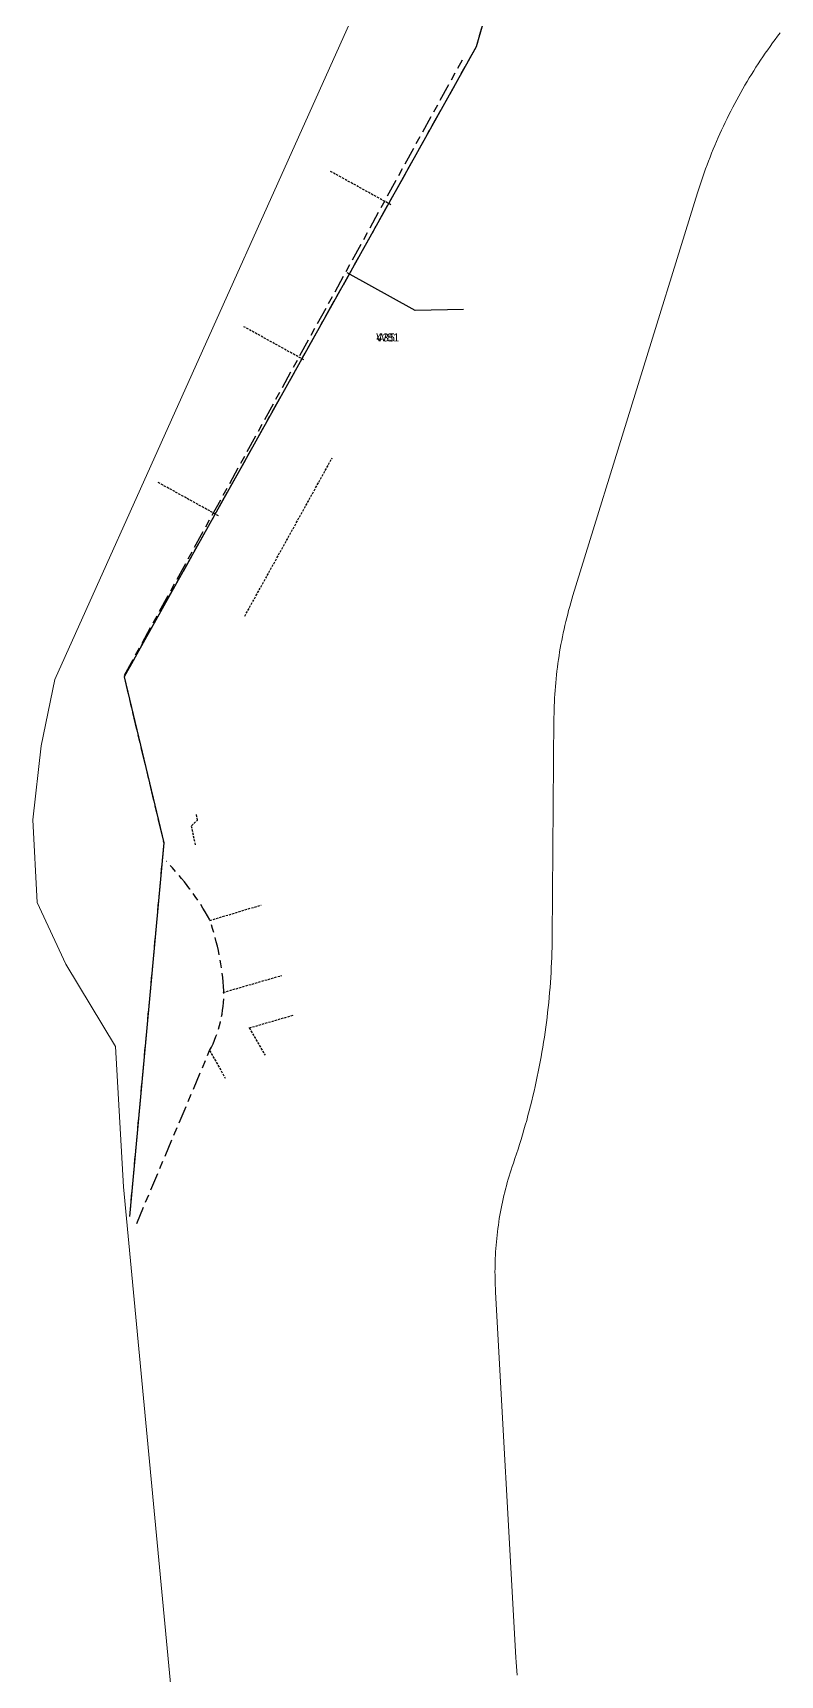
# Model space of a CAD drawing. Header units: metres. Extents: x -1 to 308408, y -2 to 6256973.
# Drawn here: x 306833.2 to 307001.3, y 6255116.7 to 6255486.2 of the extents above; entities that cross this region are included whole.
import ezdxf

# ---------------------------------------------------------------- set-up
doc = ezdxf.new("R2010")
doc.units = ezdxf.units.M
doc.linetypes.add('Cable Exist UG', pattern=[8.2, 4, -1.2, 1.8, -1.2])
doc.linetypes.add('DASHED', pattern=[0.75, 0.5, -0.25])
for name, color, linetype in [('_User DUCT CONFIGS', 7, 'Continuous'), ('Mains_HV_EXT', 7, 'Continuous'), ('Mains_TR_EXT', 7, 'Continuous'), ('Trench_SP_EXT', 7, 'Continuous')]:
    doc.layers.add(name, color=color, linetype=linetype)
doc.layers.add('Cadastre Land Parcels_SP_EXT', color=9, linetype='Continuous', lineweight=5)
doc.layers.add('UNKNOWN_FEATURES', color=1, linetype='DASHED', plot=False)
doc.styles.get("Standard").update_dxf_attribs({"font": 'arial.ttf'})
doc.linetypes.add('Cable P UG', pattern='A,6,-0.5,["P",Standard,S=1.7,R=0,X=0.5,Y=-1],-2.9', length=9.4)

msp = doc.modelspace()

# ---------------------------------------------------------------- linework, layer by layer
at = {"layer": '_User DUCT CONFIGS', "linetype": 'Continuous'}
msp.add_lwpolyline([(306930.04, 6255423.93), (306919.22, 6255423.72), (306903.9, 6255432.19)], dxfattribs=at)
at = {"layer": 'Cadastre Land Parcels_SP_EXT', "linetype": 'Continuous'}
for points in [[(306865.68, 6255098.92), (306853.57, 6255226.49), (306851.73, 6255258.09), (306840.61, 6255276.6), (306834.16, 6255290.52), (306833.17, 6255309.12), (306835.01, 6255325.74), (306838.15, 6255340.67), (306923.82, 6255531.57)], [(306923.82, 6255531.57), (306838.15, 6255340.67), (306835.01, 6255325.74), (306833.17, 6255309.12), (306834.16, 6255290.52), (306840.61, 6255276.6), (306851.73, 6255258.09), (306853.57, 6255226.49), (306865.68, 6255098.92)], [(307001.32, 6255486.17), (307000.75, 6255485.42), (307000.18, 6255484.66), (306999.62, 6255483.89), (306999.07, 6255483.12), (306998.52, 6255482.35), (306997.98, 6255481.57), (306997.45, 6255480.79), (306996.92, 6255480), (306996.4, 6255479.21), (306995.88, 6255478.42), (306995.38, 6255477.62), (306994.87, 6255476.82), (306994.38, 6255476.01), (306993.89, 6255475.2), (306993.41, 6255474.38), (306992.93, 6255473.56), (306992.46, 6255472.74), (306992, 6255471.91), (306991.55, 6255471.08), (306991.1, 6255470.25), (306990.66, 6255469.41), (306990.22, 6255468.57), (306989.8, 6255467.72), (306989.38, 6255466.87), (306988.96, 6255466.02), (306988.55, 6255465.16), (306988.16, 6255464.3), (306987.76, 6255463.44), (306987.38, 6255462.58), (306987, 6255461.71), (306986.63, 6255460.84), (306986.26, 6255459.96), (306985.91, 6255459.09), (306985.56, 6255458.2), (306985.22, 6255457.32), (306984.88, 6255456.44), (306984.55, 6255455.55), (306984.23, 6255454.66), (306983.92, 6255453.76), (306983.61, 6255452.86), (306983.31, 6255451.97), (306983.02, 6255451.06), (306982.74, 6255450.16), (306954.7, 6255359.58), (306954.45, 6255358.75), (306954.2, 6255357.91), (306953.96, 6255357.07), (306953.73, 6255356.23), (306953.51, 6255355.39), (306953.29, 6255354.55), (306953.08, 6255353.7), (306952.88, 6255352.85), (306952.69, 6255352), (306952.5, 6255351.15), (306952.33, 6255350.29), (306952.16, 6255349.44), (306952, 6255348.58), (306951.84, 6255347.73), (306951.7, 6255346.87), (306951.56, 6255346.01), (306951.43, 6255345.14), (306951.31, 6255344.28), (306951.2, 6255343.42), (306951.09, 6255342.55), (306950.99, 6255341.69), (306950.9, 6255340.82), (306950.82, 6255339.95), (306950.74, 6255339.08), (306950.68, 6255338.21), (306950.62, 6255337.34), (306950.57, 6255336.47), (306950.52, 6255335.6), (306950.49, 6255334.73), (306950.46, 6255333.86), (306950.44, 6255332.99), (306950.43, 6255332.12), (306950.03, 6255282.61), (306950.02, 6255281.49), (306950, 6255280.36), (306949.97, 6255279.24), (306949.93, 6255278.11), (306949.88, 6255276.99), (306949.83, 6255275.86), (306949.77, 6255274.74), (306949.7, 6255273.61), (306949.63, 6255272.49), (306949.54, 6255271.37), (306949.45, 6255270.25), (306949.35, 6255269.13), (306949.24, 6255268.01), (306949.12, 6255266.89), (306949, 6255265.77), (306948.87, 6255264.65), (306948.73, 6255263.53), (306948.58, 6255262.42), (306948.42, 6255261.3), (306948.26, 6255260.19), (306948.09, 6255259.08), (306947.91, 6255257.96), (306947.72, 6255256.85), (306947.53, 6255255.75), (306947.33, 6255254.64), (306947.12, 6255253.53), (306946.9, 6255252.43), (306946.67, 6255251.32), (306946.44, 6255250.22), (306946.2, 6255249.12), (306945.95, 6255248.03), (306945.69, 6255246.93), (306945.42, 6255245.84), (306945.15, 6255244.74), (306944.87, 6255243.65), (306944.58, 6255242.57), (306944.29, 6255241.48), (306943.98, 6255240.4), (306943.67, 6255239.31), (306943.36, 6255238.23), (306943.03, 6255237.16), (306942.7, 6255236.08), (306942.35, 6255235.01), (306942.01, 6255233.94), (306941.65, 6255232.87), (306941.29, 6255231.81), (306941.04, 6255231.09), (306940.8, 6255230.38), (306940.58, 6255229.66), (306940.35, 6255228.94), (306940.14, 6255228.21), (306939.93, 6255227.49), (306939.73, 6255226.76), (306939.54, 6255226.03), (306939.35, 6255225.3), (306939.17, 6255224.57), (306939, 6255223.83), (306938.84, 6255223.1), (306938.68, 6255222.36), (306938.54, 6255221.62), (306938.39, 6255220.88), (306938.26, 6255220.14), (306938.13, 6255219.39), (306938.02, 6255218.65), (306937.91, 6255217.9), (306937.8, 6255217.15), (306937.71, 6255216.41), (306937.62, 6255215.66), (306937.54, 6255214.91), (306937.47, 6255214.16), (306937.4, 6255213.4), (306937.34, 6255212.65), (306937.29, 6255211.9), (306937.25, 6255211.15), (306937.22, 6255210.39), (306937.19, 6255209.64), (306937.17, 6255208.89), (306937.16, 6255208.13), (306937.15, 6255207.38), (306937.16, 6255206.62), (306937.17, 6255205.87), (306937.19, 6255205.11), (306937.21, 6255204.36), (306937.25, 6255203.61), (306937.29, 6255202.85), (306941.84, 6255120.6), (306941.9, 6255119.61), (306941.96, 6255118.62), (306942.04, 6255117.63), (306942.12, 6255116.64)], [(306942.12, 6255116.64), (306942.04, 6255117.63), (306941.96, 6255118.62), (306941.9, 6255119.61), (306941.84, 6255120.6), (306937.29, 6255202.85), (306937.25, 6255203.61), (306937.21, 6255204.36), (306937.19, 6255205.11), (306937.17, 6255205.87), (306937.16, 6255206.62), (306937.15, 6255207.38), (306937.16, 6255208.13), (306937.17, 6255208.89), (306937.19, 6255209.64), (306937.22, 6255210.39), (306937.25, 6255211.15), (306937.29, 6255211.9), (306937.34, 6255212.65), (306937.4, 6255213.4), (306937.47, 6255214.16), (306937.54, 6255214.91), (306937.62, 6255215.66), (306937.71, 6255216.41), (306937.8, 6255217.15), (306937.91, 6255217.9), (306938.02, 6255218.65), (306938.13, 6255219.39), (306938.26, 6255220.14), (306938.39, 6255220.88), (306938.54, 6255221.62), (306938.68, 6255222.36), (306938.84, 6255223.1), (306939, 6255223.83), (306939.17, 6255224.57), (306939.35, 6255225.3), (306939.54, 6255226.03), (306939.73, 6255226.76), (306939.93, 6255227.49), (306940.14, 6255228.21), (306940.35, 6255228.94), (306940.58, 6255229.66), (306940.8, 6255230.38), (306941.04, 6255231.09), (306941.29, 6255231.81), (306941.65, 6255232.87), (306942.01, 6255233.94), (306942.35, 6255235.01), (306942.7, 6255236.08), (306943.03, 6255237.16), (306943.36, 6255238.23), (306943.67, 6255239.31), (306943.98, 6255240.4), (306944.29, 6255241.48), (306944.58, 6255242.57), (306944.87, 6255243.65), (306945.15, 6255244.74), (306945.42, 6255245.84), (306945.69, 6255246.93), (306945.95, 6255248.03), (306946.2, 6255249.12), (306946.44, 6255250.22), (306946.67, 6255251.32), (306946.9, 6255252.43), (306947.12, 6255253.53), (306947.33, 6255254.64), (306947.53, 6255255.75), (306947.72, 6255256.85), (306947.91, 6255257.96), (306948.09, 6255259.08), (306948.26, 6255260.19), (306948.42, 6255261.3), (306948.58, 6255262.42), (306948.73, 6255263.53), (306948.87, 6255264.65), (306949, 6255265.77), (306949.12, 6255266.89), (306949.24, 6255268.01), (306949.35, 6255269.13), (306949.45, 6255270.25), (306949.54, 6255271.37), (306949.63, 6255272.49), (306949.7, 6255273.61), (306949.77, 6255274.74), (306949.83, 6255275.86), (306949.88, 6255276.99), (306949.93, 6255278.11), (306949.97, 6255279.24), (306950, 6255280.36), (306950.02, 6255281.49), (306950.03, 6255282.61), (306950.43, 6255332.12), (306950.44, 6255332.99), (306950.46, 6255333.86), (306950.49, 6255334.73), (306950.52, 6255335.6), (306950.57, 6255336.47), (306950.62, 6255337.34), (306950.68, 6255338.21), (306950.74, 6255339.08), (306950.82, 6255339.95), (306950.9, 6255340.82), (306950.99, 6255341.69), (306951.09, 6255342.55), (306951.2, 6255343.42), (306951.31, 6255344.28), (306951.43, 6255345.14), (306951.56, 6255346.01), (306951.7, 6255346.87), (306951.84, 6255347.73), (306952, 6255348.58), (306952.16, 6255349.44), (306952.33, 6255350.29), (306952.5, 6255351.15), (306952.69, 6255352), (306952.88, 6255352.85), (306953.08, 6255353.7), (306953.29, 6255354.55), (306953.51, 6255355.39), (306953.73, 6255356.23), (306953.96, 6255357.07), (306954.2, 6255357.91), (306954.45, 6255358.75), (306954.7, 6255359.58), (306982.74, 6255450.16), (306983.02, 6255451.06), (306983.31, 6255451.97), (306983.61, 6255452.86), (306983.92, 6255453.76), (306984.23, 6255454.66), (306984.55, 6255455.55), (306984.88, 6255456.44), (306985.22, 6255457.32), (306985.56, 6255458.2), (306985.91, 6255459.09), (306986.26, 6255459.96), (306986.63, 6255460.84), (306987, 6255461.71), (306987.38, 6255462.58), (306987.76, 6255463.44), (306988.16, 6255464.3), (306988.55, 6255465.16), (306988.96, 6255466.02), (306989.38, 6255466.87), (306989.8, 6255467.72), (306990.22, 6255468.57), (306990.66, 6255469.41), (306991.1, 6255470.25), (306991.55, 6255471.08), (306992, 6255471.91), (306992.46, 6255472.74), (306992.93, 6255473.56), (306993.41, 6255474.38), (306993.89, 6255475.2), (306994.38, 6255476.01), (306994.87, 6255476.82), (306995.38, 6255477.62), (306995.88, 6255478.42), (306996.4, 6255479.21), (306996.92, 6255480), (306997.45, 6255480.79), (306997.98, 6255481.57), (306998.52, 6255482.35), (306999.07, 6255483.12), (306999.62, 6255483.89), (307000.18, 6255484.66), (307000.75, 6255485.42), (307001.32, 6255486.17)]]:
    msp.add_lwpolyline(points, dxfattribs=at)
at = {"layer": 'Mains_HV_EXT', "linetype": 'Cable P UG'}
msp.add_lwpolyline([(306955.96, 6255563.13), (306932.91, 6255483.03), (306853.69, 6255341.25), (306862.61, 6255303.92), (306854.91, 6255219.86)], dxfattribs=at)
at = {"layer": 'Mains_TR_EXT', "linetype": 'Cable Exist UG'}
msp.add_lwpolyline([(306955.96, 6255563.13), (306932.91, 6255483.03), (306853.69, 6255341.25), (306862.61, 6255303.92), (306854.91, 6255219.86)], dxfattribs=at)
at = {"layer": 'Trench_SP_EXT', "linetype": 'Cable Exist UG'}
for points in [[(306853.79, 6255341.68), (306929.82, 6255480.12)], [(306856.53, 6255218.28), (306872.94, 6255257.16)]]:
    msp.add_lwpolyline(points, dxfattribs=at)
for points in [[(306872.97, 6255286.57, 0.069862), (306863.16, 6255299.75)], [(306876.13, 6255270.59, 0.071024), (306872.97, 6255286.57)], [(306872.94, 6255257.16, 0.126665), (306876.13, 6255270.59)]]:
    msp.add_lwpolyline(points, format="xyb", dxfattribs=at)
at = {"layer": 'UNKNOWN_FEATURES'}
for points in [[(306913.69, 6255447.5), (306900.04, 6255455.05)], [(306894.14, 6255412.59), (306880.68, 6255420.04)], [(306880.84, 6255354.91), (306900.54, 6255390.55)], [(306874.93, 6255377.5), (306861.32, 6255385.03)], [(306869.76, 6255303.46), (306868.86, 6255307.78), (306870.25, 6255309.04), (306869.99, 6255310.29)], [(306873, 6255286.46), (306884.58, 6255289.93)], [(306876.02, 6255270.27), (306889.17, 6255274.08)], [(306881.87, 6255262.28), (306891.76, 6255265.15)], [(306881.87, 6255262.28), (306885.41, 6255256.13)], [(306872.94, 6255257.16), (306876.48, 6255251)]]:
    msp.add_lwpolyline(points, dxfattribs=at)

# ---------------------------------------------------------------- texts
at = {"layer": 'Mains_TR_EXT'}
for s in ['W81', '435']:
    msp.add_text(s, height=1.8, dxfattribs=at).set_placement((306910.45, 6255416.73))

doc.saveas('drawing.dxf')
